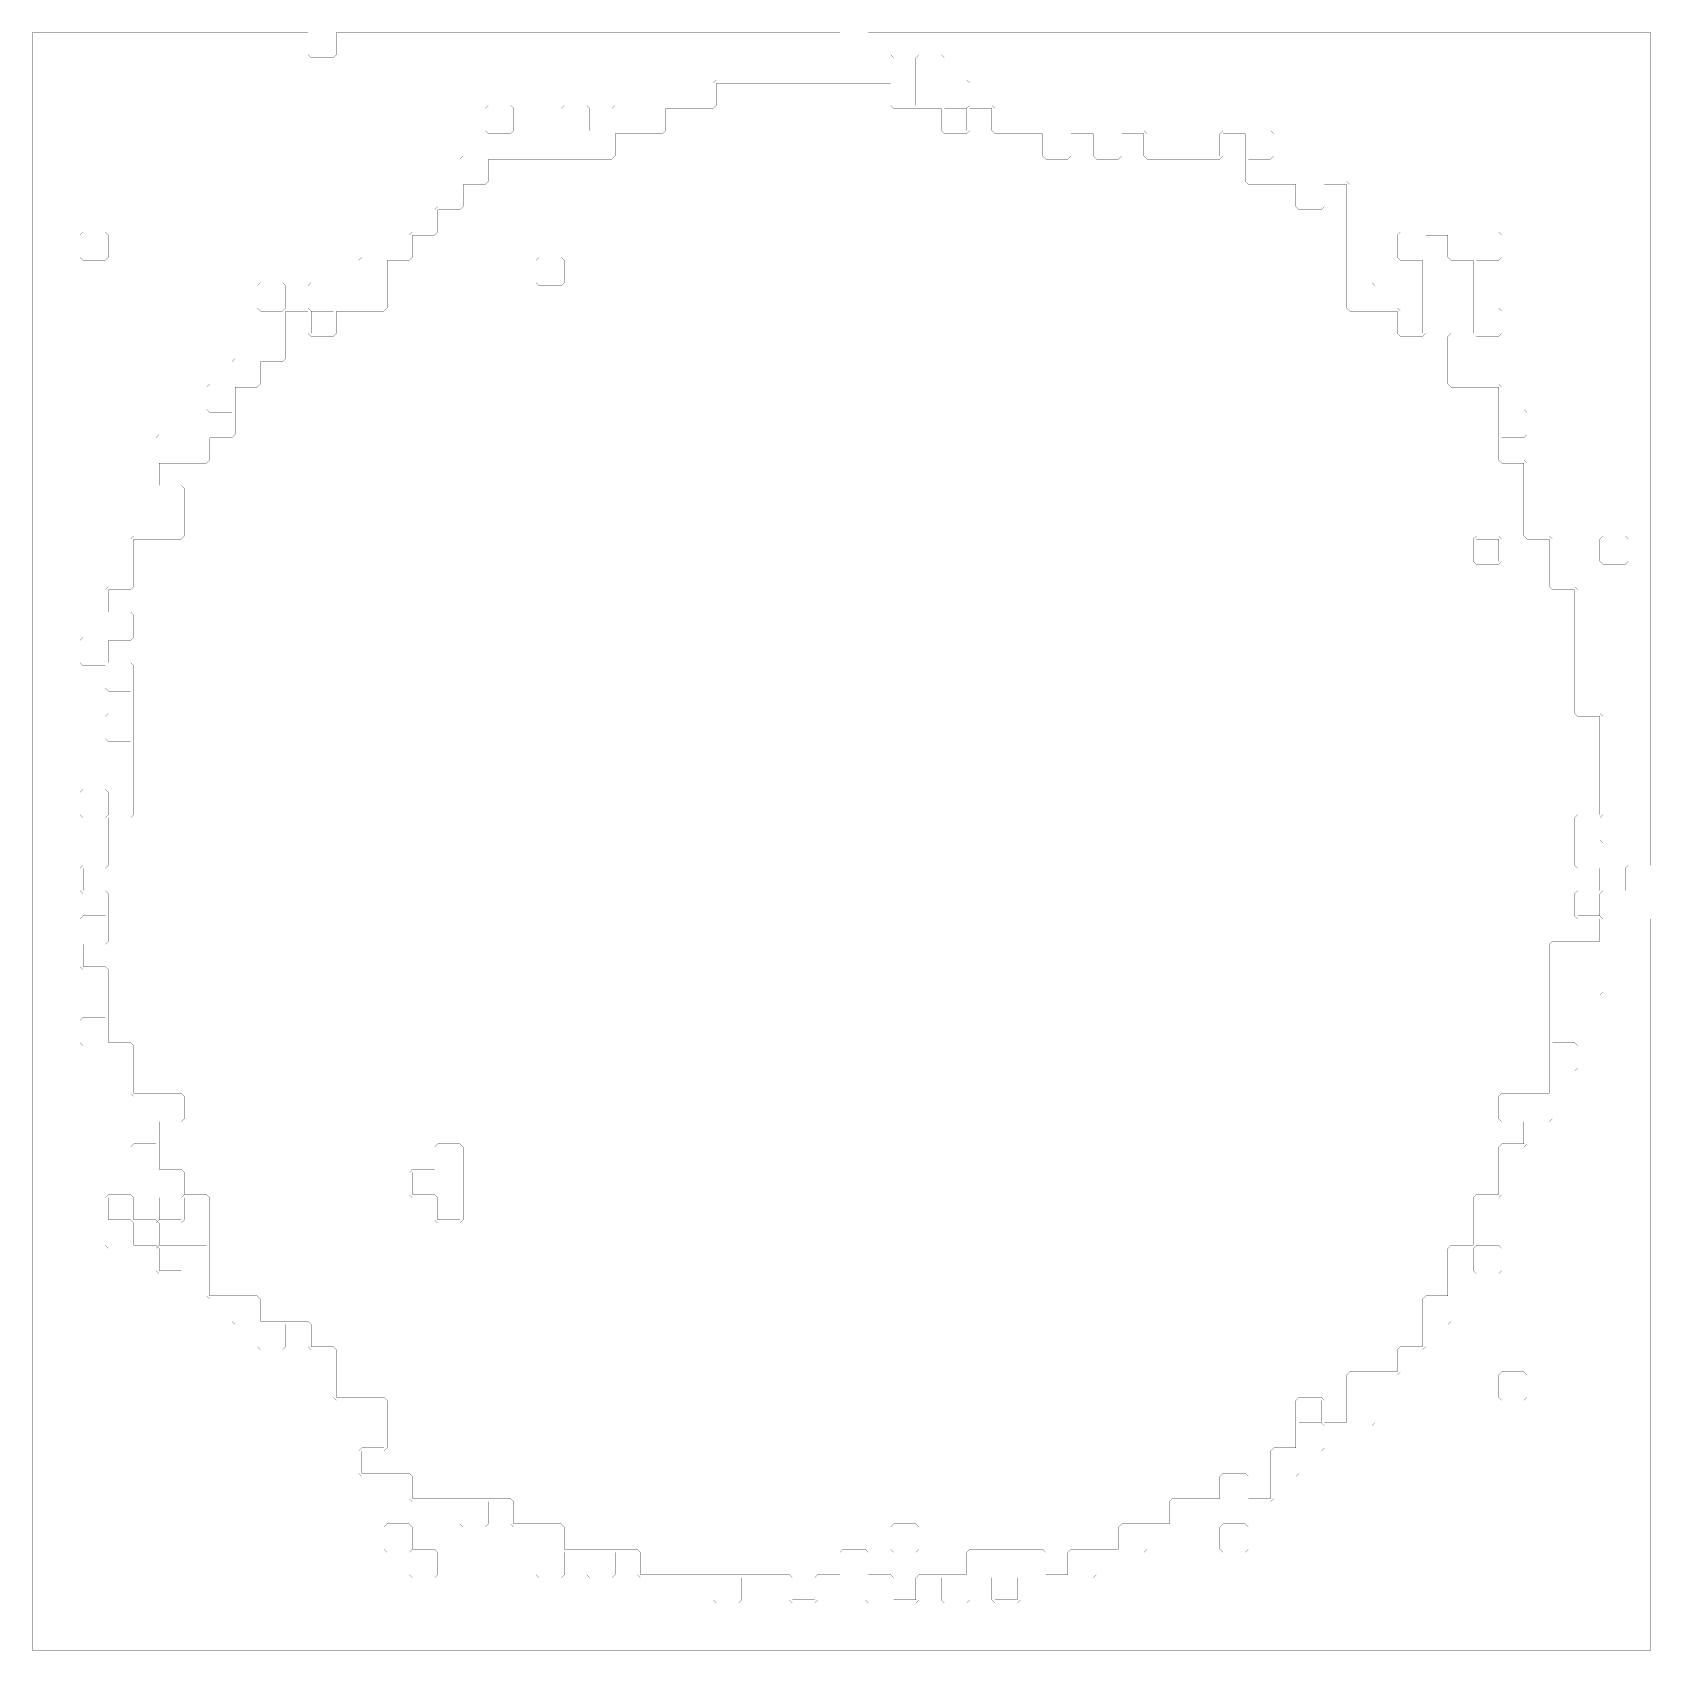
# Model space of a CAD drawing. Header units: metres. Extents: x 0 to 4990, y -4990 to 0.
import ezdxf

# ---------------------------------------------------------------- set-up
doc = ezdxf.new("R2010")
doc.units = ezdxf.units.M
doc.layers.add('conductor', color=1, linetype='Continuous')
doc.layers.add('substrate', color=5, linetype='Continuous')

msp = doc.modelspace()

# ---------------------------------------------------------------- linework, layer by layer
at = {"layer": 'conductor', "const_width": 0.5}
for points in [[(2109.375, -156.25), (2109.375, -224.609375), (2099.609375, -234.375), (1953.125, -234.375), (1953.125, -302.734375), (1943.359375, -312.5), (1796.875, -312.5), (1796.875, -380.859375), (1787.109375, -390.625), (1406.25, -390.625), (1406.25, -458.984375), (1396.484375, -468.75), (1328.125, -468.75), (1328.125, -537.109375), (1318.359375, -546.875), (1250, -546.875), (1250, -615.234375), (1240.234375, -625), (1171.875, -625), (1171.875, -693.359375), (1162.109375, -703.125), (1093.75, -703.125), (1093.75, -849.609375), (1083.984375, -859.375), (937.5, -859.375), (937.5, -927.734375), (927.734375, -937.5), (859.375, -937.5), (849.609375, -927.734375), (849.609375, -859.375), (781.25, -859.375), (781.25, -1005.859375), (771.484375, -1015.625), (703.125, -1015.625), (703.125, -1083.984375), (693.359375, -1093.75), (625, -1093.75), (625, -1240.234375), (615.234375, -1250), (546.875, -1250), (546.875, -1318.359375), (537.109375, -1328.125), (390.625, -1328.125), (390.625, -1396.484375), (458.984375, -1396.484375), (468.75, -1406.25), (468.75, -1552.734375), (458.984375, -1562.5), (312.5, -1562.5), (312.5, -1708.984375), (302.734375, -1718.75), (234.375, -1718.75), (234.375, -1787.109375), (302.734375, -1787.109375), (312.5, -1796.875), (312.5, -1865.234375), (302.734375, -1875), (234.375, -1875), (234.375, -1943.359375), (302.734375, -1943.359375), (312.5, -1953.125), (312.5, -2412.109375), (302.734375, -2421.875), (234.375, -2421.875), (234.375, -2568.359375), (224.609375, -2578.125), (156.25, -2578.125), (156.25, -2646.484375), (224.609375, -2646.484375), (234.375, -2656.25), (234.375, -2802.734375), (224.609375, -2812.5), (156.25, -2812.5), (156.25, -2880.859375), (224.609375, -2880.859375), (234.375, -2890.625), (234.375, -3115.234375), (302.734375, -3115.234375), (312.5, -3125), (312.5, -3271.484375), (458.984375, -3271.484375), (468.75, -3281.25), (468.75, -3349.609375), (458.984375, -3359.375), (390.625, -3359.375), (390.625, -3505.859375), (458.984375, -3505.859375), (468.75, -3515.625), (468.75, -3583.984375), (458.984375, -3593.75), (390.625, -3593.75), (390.625, -3662.109375), (380.859375, -3671.875), (312.5, -3671.875), (302.734375, -3662.109375), (302.734375, -3593.75), (234.375, -3593.75), (234.375, -3662.109375), (302.734375, -3662.109375), (312.5, -3671.875), (312.5, -3740.234375), (380.859375, -3740.234375), (390.625, -3750), (390.625, -3818.359375), (458.984375, -3818.359375), (458.984375, -3750), (390.625, -3750), (380.859375, -3740.234375), (380.859375, -3671.875), (390.625, -3662.109375), (458.984375, -3662.109375), (458.984375, -3593.75), (468.75, -3583.984375), (537.109375, -3583.984375), (546.875, -3593.75), (546.875, -3896.484375), (693.359375, -3896.484375), (703.125, -3906.25), (703.125, -3974.609375), (849.609375, -3974.609375), (859.375, -3984.375), (859.375, -4052.734375), (927.734375, -4052.734375), (937.5, -4062.5), (937.5, -4208.984375), (1083.984375, -4208.984375), (1093.75, -4218.75), (1093.75, -4365.234375), (1083.984375, -4375), (1015.625, -4375), (1015.625, -4443.359375), (1162.109375, -4443.359375), (1171.875, -4453.125), (1171.875, -4521.484375), (1474.609375, -4521.484375), (1484.375, -4531.25), (1484.375, -4599.609375), (1630.859375, -4599.609375), (1640.625, -4609.375), (1640.625, -4677.734375), (1865.234375, -4677.734375), (1875, -4687.5), (1875, -4755.859375), (2333.984375, -4755.859375), (2343.75, -4765.625), (2343.75, -4833.984375), (2412.109375, -4833.984375), (2412.109375, -4765.625), (2421.875, -4755.859375), (2490.234375, -4755.859375), (2490.234375, -4687.5), (2500, -4677.734375), (2568.359375, -4677.734375), (2578.125, -4687.5), (2578.125, -4755.859375), (2646.484375, -4755.859375), (2656.25, -4765.625), (2656.25, -4833.984375), (2724.609375, -4833.984375), (2724.609375, -4765.625), (2734.375, -4755.859375), (2880.859375, -4755.859375), (2880.859375, -4687.5), (2890.625, -4677.734375), (3115.234375, -4677.734375), (3125, -4687.5), (3125, -4755.859375), (3193.359375, -4755.859375), (3193.359375, -4687.5), (3203.125, -4677.734375), (3349.609375, -4677.734375), (3349.609375, -4609.375), (3359.375, -4599.609375), (3505.859375, -4599.609375), (3505.859375, -4531.25), (3515.625, -4521.484375), (3662.109375, -4521.484375), (3662.109375, -4453.125), (3671.875, -4443.359375), (3740.234375, -4443.359375), (3750, -4453.125), (3750, -4521.484375), (3818.359375, -4521.484375), (3818.359375, -4375), (3828.125, -4365.234375), (3896.484375, -4365.234375), (3896.484375, -4218.75), (3906.25, -4208.984375), (3974.609375, -4208.984375), (3984.375, -4218.75), (3984.375, -4287.109375), (4052.734375, -4287.109375), (4052.734375, -4140.625), (4062.5, -4130.859375), (4208.984375, -4130.859375), (4208.984375, -4062.5), (4218.75, -4052.734375), (4287.109375, -4052.734375), (4287.109375, -3906.25), (4296.875, -3896.484375), (4365.234375, -3896.484375), (4365.234375, -3750), (4375, -3740.234375), (4443.359375, -3740.234375), (4443.359375, -3593.75), (4453.125, -3583.984375), (4521.484375, -3583.984375), (4521.484375, -3437.5), (4531.25, -3427.734375), (4599.609375, -3427.734375), (4599.609375, -3359.375), (4531.25, -3359.375), (4521.484375, -3349.609375), (4521.484375, -3281.25), (4531.25, -3271.484375), (4677.734375, -3271.484375), (4677.734375, -2812.5), (4687.5, -2802.734375), (4833.984375, -2802.734375), (4833.984375, -2734.375), (4765.625, -2734.375), (4755.859375, -2724.609375), (4755.859375, -2656.25), (4765.625, -2646.484375), (4833.984375, -2646.484375), (4833.984375, -2578.125), (4765.625, -2578.125), (4755.859375, -2568.359375), (4755.859375, -2421.875), (4765.625, -2412.109375), (4833.984375, -2412.109375), (4833.984375, -2109.375), (4765.625, -2109.375), (4755.859375, -2099.609375), (4755.859375, -1718.75), (4687.5, -1718.75), (4677.734375, -1708.984375), (4677.734375, -1562.5), (4609.375, -1562.5), (4599.609375, -1552.734375), (4599.609375, -1328.125), (4531.25, -1328.125), (4521.484375, -1318.359375), (4521.484375, -1093.75), (4375, -1093.75), (4365.234375, -1083.984375), (4365.234375, -937.5), (4375, -927.734375), (4443.359375, -927.734375), (4443.359375, -703.125), (4375, -703.125), (4365.234375, -693.359375), (4365.234375, -625), (4296.875, -625), (4296.875, -927.734375), (4287.109375, -937.5), (4218.75, -937.5), (4208.984375, -927.734375), (4208.984375, -859.375), (4062.5, -859.375), (4052.734375, -849.609375), (4052.734375, -468.75), (3984.375, -468.75), (3984.375, -537.109375), (3974.609375, -546.875), (3906.25, -546.875), (3896.484375, -537.109375), (3896.484375, -468.75), (3750, -468.75), (3740.234375, -458.984375), (3740.234375, -312.5), (3671.875, -312.5), (3671.875, -380.859375), (3662.109375, -390.625), (3437.5, -390.625), (3427.734375, -380.859375), (3427.734375, -312.5), (3359.375, -312.5), (3359.375, -380.859375), (3349.609375, -390.625), (3281.25, -390.625), (3271.484375, -380.859375), (3271.484375, -312.5), (3203.125, -312.5), (3203.125, -380.859375), (3193.359375, -390.625), (3125, -390.625), (3115.234375, -380.859375), (3115.234375, -312.5), (2968.75, -312.5), (2958.984375, -302.734375), (2958.984375, -234.375), (2890.625, -234.375), (2890.625, -302.734375), (2880.859375, -312.5), (2812.5, -312.5), (2802.734375, -302.734375), (2802.734375, -234.375), (2656.25, -234.375), (2646.484375, -224.609375), (2646.484375, -156.25)], [(1552.734375, -703.125), (1562.5, -693.359375), (1630.859375, -693.359375), (1640.625, -703.125), (1640.625, -771.484375), (1630.859375, -781.25), (1562.5, -781.25), (1552.734375, -771.484375)], [(4443.359375, -1562.5), (4453.125, -1552.734375), (4521.484375, -1552.734375), (4531.25, -1562.5), (4531.25, -1630.859375), (4521.484375, -1640.625), (4453.125, -1640.625), (4443.359375, -1630.859375)], [(1240.234375, -3437.5), (1250, -3427.734375), (1318.359375, -3427.734375), (1328.125, -3437.5), (1328.125, -3662.109375), (1318.359375, -3671.875), (1250, -3671.875), (1240.234375, -3662.109375), (1240.234375, -3593.75), (1171.875, -3593.75), (1162.109375, -3583.984375), (1162.109375, -3515.625), (1171.875, -3505.859375), (1240.234375, -3505.859375)], [(2646.484375, -4609.375), (2656.25, -4599.609375), (2724.609375, -4599.609375), (2734.375, -4609.375), (2734.375, -4677.734375), (2724.609375, -4687.5), (2656.25, -4687.5), (2646.484375, -4677.734375)], [(2968.75, -4765.625), (2968.75, -4833.984375), (3037.109375, -4833.984375), (3037.109375, -4765.625)]]:
    msp.add_lwpolyline(points, close=True, dxfattribs=at)
at = {"layer": 'substrate', "const_width": 0.5}
for points in [[(0, 0), (0, -4990.234375), (4990.234375, -4990.234375), (4990.234375, -2734.375), (4843.75, -2734.375), (4833.984375, -2724.609375), (4833.984375, -2656.25), (4843.75, -2646.484375), (4912.109375, -2646.484375), (4912.109375, -2578.125), (4921.875, -2568.359375), (4990.234375, -2568.359375), (4990.234375, 0), (2578.125, 0), (2578.125, -68.359375), (2646.484375, -68.359375), (2656.25, -78.125), (2656.25, -224.609375), (2724.609375, -224.609375), (2724.609375, -78.125), (2734.375, -68.359375), (2802.734375, -68.359375), (2812.5, -78.125), (2812.5, -146.484375), (2880.859375, -146.484375), (2890.625, -156.25), (2890.625, -224.609375), (2880.859375, -234.375), (2812.5, -234.375), (2812.5, -302.734375), (2880.859375, -302.734375), (2880.859375, -234.375), (2890.625, -224.609375), (2958.984375, -224.609375), (2968.75, -234.375), (2968.75, -302.734375), (3427.734375, -302.734375), (3437.5, -312.5), (3437.5, -380.859375), (3662.109375, -380.859375), (3662.109375, -312.5), (3671.875, -302.734375), (3818.359375, -302.734375), (3828.125, -312.5), (3828.125, -380.859375), (3818.359375, -390.625), (3750, -390.625), (3750, -458.984375), (4052.734375, -458.984375), (4062.5, -468.75), (4062.5, -771.484375), (4130.859375, -771.484375), (4140.625, -781.25), (4140.625, -849.609375), (4208.984375, -849.609375), (4218.75, -859.375), (4218.75, -927.734375), (4287.109375, -927.734375), (4287.109375, -703.125), (4218.75, -703.125), (4208.984375, -693.359375), (4208.984375, -625), (4218.75, -615.234375), (4521.484375, -615.234375), (4531.25, -625), (4531.25, -693.359375), (4521.484375, -703.125), (4453.125, -703.125), (4453.125, -849.609375), (4521.484375, -849.609375), (4531.25, -859.375), (4531.25, -927.734375), (4521.484375, -937.5), (4453.125, -937.5), (4453.125, -1083.984375), (4521.484375, -1083.984375), (4531.25, -1093.75), (4531.25, -1162.109375), (4599.609375, -1162.109375), (4609.375, -1171.875), (4609.375, -1240.234375), (4599.609375, -1250), (4531.25, -1250), (4531.25, -1318.359375), (4599.609375, -1318.359375), (4609.375, -1328.125), (4609.375, -1552.734375), (4677.734375, -1552.734375), (4687.5, -1562.5), (4687.5, -1708.984375), (4755.859375, -1708.984375), (4765.625, -1718.75), (4765.625, -2099.609375), (4833.984375, -2099.609375), (4843.75, -2109.375), (4843.75, -2412.109375), (4833.984375, -2421.875), (4765.625, -2421.875), (4765.625, -2490.234375), (4833.984375, -2490.234375), (4843.75, -2500), (4843.75, -2646.484375), (4833.984375, -2656.25), (4765.625, -2656.25), (4765.625, -2724.609375), (4833.984375, -2724.609375), (4843.75, -2734.375), (4843.75, -2958.984375), (4833.984375, -2968.75), (4687.5, -2968.75), (4687.5, -3115.234375), (4755.859375, -3115.234375), (4765.625, -3125), (4765.625, -3193.359375), (4755.859375, -3203.125), (4687.5, -3203.125), (4687.5, -3349.609375), (4677.734375, -3359.375), (4609.375, -3359.375), (4609.375, -3427.734375), (4599.609375, -3437.5), (4531.25, -3437.5), (4531.25, -3583.984375), (4521.484375, -3593.75), (4453.125, -3593.75), (4453.125, -3740.234375), (4443.359375, -3750), (4375, -3750), (4375, -3974.609375), (4365.234375, -3984.375), (4296.875, -3984.375), (4296.875, -4052.734375), (4287.109375, -4062.5), (4218.75, -4062.5), (4218.75, -4130.859375), (4208.984375, -4140.625), (4140.625, -4140.625), (4140.625, -4287.109375), (4130.859375, -4296.875), (3984.375, -4296.875), (3974.609375, -4287.109375), (3974.609375, -4218.75), (3906.25, -4218.75), (3906.25, -4287.109375), (3974.609375, -4287.109375), (3984.375, -4296.875), (3984.375, -4365.234375), (3974.609375, -4375), (3906.25, -4375), (3906.25, -4443.359375), (3896.484375, -4453.125), (3828.125, -4453.125), (3828.125, -4521.484375), (3818.359375, -4531.25), (3671.875, -4531.25), (3671.875, -4599.609375), (3662.109375, -4609.375), (3437.5, -4609.375), (3437.5, -4677.734375), (3427.734375, -4687.5), (3281.25, -4687.5), (3281.25, -4755.859375), (3271.484375, -4765.625), (3046.875, -4765.625), (3046.875, -4833.984375), (3037.109375, -4843.75), (2968.75, -4843.75), (2958.984375, -4833.984375), (2958.984375, -4765.625), (2890.625, -4765.625), (2890.625, -4833.984375), (2880.859375, -4843.75), (2812.5, -4843.75), (2802.734375, -4833.984375), (2802.734375, -4765.625), (2734.375, -4765.625), (2734.375, -4833.984375), (2724.609375, -4843.75), (2578.125, -4843.75), (2568.359375, -4833.984375), (2568.359375, -4765.625), (2421.875, -4765.625), (2421.875, -4833.984375), (2412.109375, -4843.75), (2343.75, -4843.75), (2333.984375, -4833.984375), (2333.984375, -4765.625), (2187.5, -4765.625), (2187.5, -4833.984375), (2177.734375, -4843.75), (2109.375, -4843.75), (2099.609375, -4833.984375), (2099.609375, -4765.625), (1875, -4765.625), (1865.234375, -4755.859375), (1865.234375, -4687.5), (1796.875, -4687.5), (1796.875, -4755.859375), (1787.109375, -4765.625), (1718.75, -4765.625), (1708.984375, -4755.859375), (1708.984375, -4687.5), (1640.625, -4687.5), (1640.625, -4755.859375), (1630.859375, -4765.625), (1562.5, -4765.625), (1552.734375, -4755.859375), (1552.734375, -4609.375), (1484.375, -4609.375), (1474.609375, -4599.609375), (1474.609375, -4531.25), (1406.25, -4531.25), (1406.25, -4599.609375), (1396.484375, -4609.375), (1328.125, -4609.375), (1318.359375, -4599.609375), (1318.359375, -4531.25), (1171.875, -4531.25), (1162.109375, -4521.484375), (1162.109375, -4453.125), (1015.625, -4453.125), (1005.859375, -4443.359375), (1005.859375, -4375), (1015.625, -4365.234375), (1083.984375, -4365.234375), (1083.984375, -4218.75), (937.5, -4218.75), (927.734375, -4208.984375), (927.734375, -4062.5), (859.375, -4062.5), (849.609375, -4052.734375), (849.609375, -3984.375), (781.25, -3984.375), (781.25, -4052.734375), (771.484375, -4062.5), (703.125, -4062.5), (693.359375, -4052.734375), (693.359375, -3984.375), (625, -3984.375), (615.234375, -3974.609375), (615.234375, -3906.25), (546.875, -3906.25), (537.109375, -3896.484375), (537.109375, -3828.125), (390.625, -3828.125), (380.859375, -3818.359375), (380.859375, -3750), (390.625, -3740.234375), (537.109375, -3740.234375), (537.109375, -3593.75), (468.75, -3593.75), (468.75, -3662.109375), (458.984375, -3671.875), (390.625, -3671.875), (380.859375, -3662.109375), (380.859375, -3593.75), (312.5, -3593.75), (302.734375, -3583.984375), (302.734375, -3437.5), (312.5, -3427.734375), (380.859375, -3427.734375), (380.859375, -3281.25), (312.5, -3281.25), (302.734375, -3271.484375), (302.734375, -3125), (156.25, -3125), (146.484375, -3115.234375), (146.484375, -3046.875), (156.25, -3037.109375), (224.609375, -3037.109375), (224.609375, -2890.625), (156.25, -2890.625), (146.484375, -2880.859375), (146.484375, -2734.375), (156.25, -2724.609375), (224.609375, -2724.609375), (224.609375, -2656.25), (156.25, -2656.25), (146.484375, -2646.484375), (146.484375, -2578.125), (156.25, -2568.359375), (224.609375, -2568.359375), (224.609375, -2421.875), (234.375, -2412.109375), (302.734375, -2412.109375), (302.734375, -2187.5), (234.375, -2187.5), (224.609375, -2177.734375), (224.609375, -2109.375), (234.375, -2099.609375), (302.734375, -2099.609375), (302.734375, -2031.25), (234.375, -2031.25), (224.609375, -2021.484375), (224.609375, -1953.125), (156.25, -1953.125), (146.484375, -1943.359375), (146.484375, -1875), (156.25, -1865.234375), (224.609375, -1865.234375), (224.609375, -1718.75), (234.375, -1708.984375), (302.734375, -1708.984375), (302.734375, -1562.5), (312.5, -1552.734375), (380.859375, -1552.734375), (380.859375, -1250), (390.625, -1240.234375), (615.234375, -1240.234375), (615.234375, -1171.875), (546.875, -1171.875), (537.109375, -1162.109375), (537.109375, -1093.75), (546.875, -1083.984375), (615.234375, -1083.984375), (615.234375, -1015.625), (625, -1005.859375), (771.484375, -1005.859375), (771.484375, -859.375), (781.25, -849.609375), (849.609375, -849.609375), (859.375, -859.375), (859.375, -927.734375), (927.734375, -927.734375), (927.734375, -859.375), (859.375, -859.375), (849.609375, -849.609375), (849.609375, -781.25), (859.375, -771.484375), (1005.859375, -771.484375), (1005.859375, -703.125), (1015.625, -693.359375), (1162.109375, -693.359375), (1162.109375, -625), (1171.875, -615.234375), (1240.234375, -615.234375), (1240.234375, -546.875), (1250, -537.109375), (1318.359375, -537.109375), (1318.359375, -390.625), (1328.125, -380.859375), (1630.859375, -380.859375), (1630.859375, -234.375), (1640.625, -224.609375), (1708.984375, -224.609375), (1718.75, -234.375), (1718.75, -302.734375), (1787.109375, -302.734375), (1787.109375, -234.375), (1796.875, -224.609375), (2099.609375, -224.609375), (2099.609375, -156.25), (2109.375, -146.484375), (2490.234375, -146.484375), (2490.234375, 0), (937.5, 0), (937.5, -68.359375), (927.734375, -78.125), (859.375, -78.125), (849.609375, -68.359375), (849.609375, 0)], [(1396.484375, -234.375), (1406.25, -224.609375), (1474.609375, -224.609375), (1484.375, -234.375), (1484.375, -302.734375), (1474.609375, -312.5), (1406.25, -312.5), (1396.484375, -302.734375)], [(146.484375, -625), (156.25, -615.234375), (224.609375, -615.234375), (234.375, -625), (234.375, -693.359375), (224.609375, -703.125), (156.25, -703.125), (146.484375, -693.359375)], [(693.359375, -781.25), (703.125, -771.484375), (771.484375, -771.484375), (781.25, -781.25), (781.25, -849.609375), (771.484375, -859.375), (703.125, -859.375), (693.359375, -849.609375)], [(4453.125, -1562.5), (4453.125, -1630.859375), (4521.484375, -1630.859375), (4521.484375, -1562.5)], [(4833.984375, -1562.5), (4843.75, -1552.734375), (4912.109375, -1552.734375), (4921.875, -1562.5), (4921.875, -1630.859375), (4912.109375, -1640.625), (4843.75, -1640.625), (4833.984375, -1630.859375)], [(146.484375, -2343.75), (156.25, -2333.984375), (224.609375, -2333.984375), (234.375, -2343.75), (234.375, -2412.109375), (224.609375, -2421.875), (156.25, -2421.875), (146.484375, -2412.109375)], [(1171.875, -3515.625), (1171.875, -3583.984375), (1240.234375, -3583.984375), (1250, -3593.75), (1250, -3662.109375), (1318.359375, -3662.109375), (1318.359375, -3515.625)], [(224.609375, -3593.75), (234.375, -3583.984375), (302.734375, -3583.984375), (312.5, -3593.75), (312.5, -3662.109375), (380.859375, -3662.109375), (390.625, -3671.875), (390.625, -3740.234375), (380.859375, -3750), (234.375, -3750), (224.609375, -3740.234375)], [(4443.359375, -3750), (4453.125, -3740.234375), (4521.484375, -3740.234375), (4531.25, -3750), (4531.25, -3818.359375), (4521.484375, -3828.125), (4453.125, -3828.125), (4443.359375, -3818.359375)], [(4521.484375, -4140.625), (4531.25, -4130.859375), (4599.609375, -4130.859375), (4609.375, -4140.625), (4609.375, -4208.984375), (4599.609375, -4218.75), (4531.25, -4218.75), (4521.484375, -4208.984375)], [(1083.984375, -4609.375), (1093.75, -4599.609375), (1162.109375, -4599.609375), (1171.875, -4609.375), (1171.875, -4677.734375), (1162.109375, -4687.5), (1093.75, -4687.5), (1083.984375, -4677.734375)], [(3662.109375, -4609.375), (3671.875, -4599.609375), (3740.234375, -4599.609375), (3750, -4609.375), (3750, -4677.734375), (3740.234375, -4687.5), (3671.875, -4687.5), (3662.109375, -4677.734375)], [(1162.109375, -4687.5), (1171.875, -4677.734375), (1240.234375, -4677.734375), (1250, -4687.5), (1250, -4755.859375), (1240.234375, -4765.625), (1171.875, -4765.625), (1162.109375, -4755.859375)]]:
    msp.add_lwpolyline(points, close=True, dxfattribs=at)

doc.saveas('drawing.dxf')
